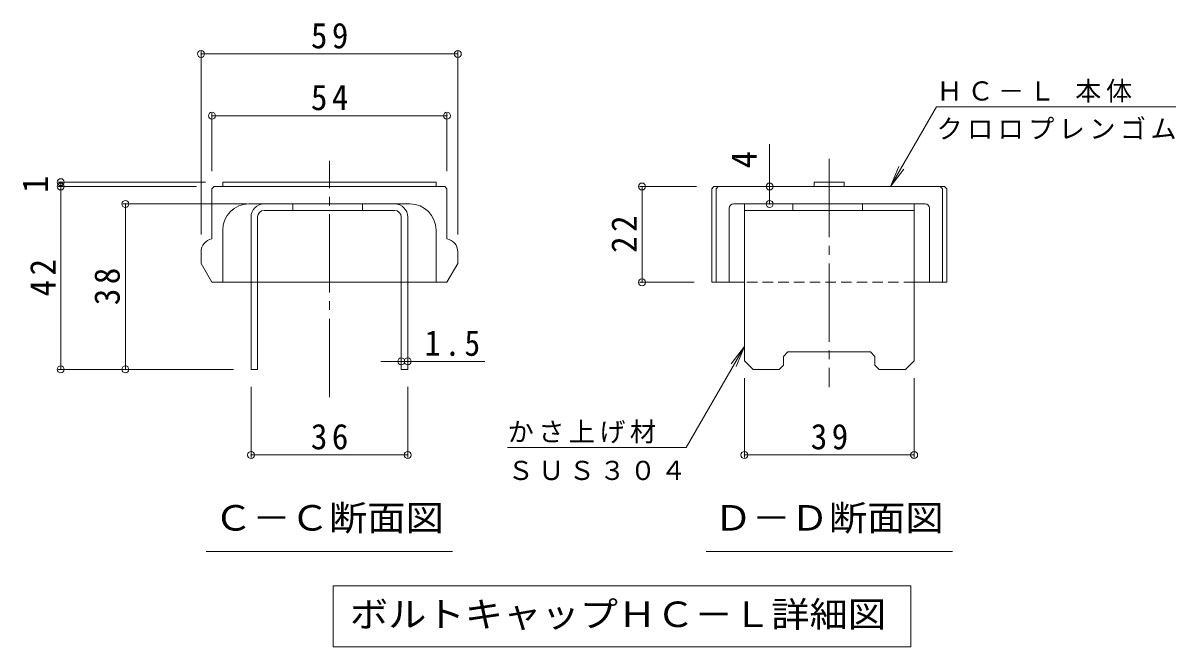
# Model space of a CAD drawing. Units: millimetres on the paper, enlarged 4 times, with parts at other scales. Extents: x -1070 to 1072, y -788 to 718.
# Drawn here: x 542 to 1072, y -670 to -383 of the extents above; entities that cross this region are included whole.
import ezdxf
from ezdxf.enums import TextEntityAlignment as Align

# ---------------------------------------------------------------- set-up
doc = ezdxf.new("R2010")
doc.units = ezdxf.units.MM
doc.header["$LTSCALE"] = 4
doc.header["$PDMODE"] = 32
doc.header["$PDSIZE"] = 3.2
doc.linetypes.add('CHAIN2', pattern=[12, 9, -1, 1, -1])
doc.linetypes.add('DASHED1', pattern=[1.8, 1.2, -0.6])
for name, color, linetype, lineweight in [('D-4', 7, 'Continuous', 9), ('D-5', 7, 'Continuous', 9), ('D-7', 6, 'Continuous', 5), ('D-8', 4, 'Continuous', 9)]:
    doc.layers.add(name, color=color, linetype=linetype, lineweight=lineweight)
doc.styles.add('ＭＳ ゴシック', font='')
doc.styles.get('ＭＳ ゴシック').set_extended_font_data('MS Gothic')

msp = doc.modelspace()

# ---------------------------------------------------------------- linework, layer by layer
at = {"layer": 'D-4'}
for p, q in [((623.905, -396.455), (623.905, -480.543)), ((741.904, -396.455), (741.904, -480.543)), ((623.905, -397.655), (741.904, -397.655)), ((940.706, -458.543), (961.869, -421.888)), ((1071.869, -421.888), (961.869, -421.888)), ((628.904, -424.844), (628.904, -451.543)), ((628.904, -426.044), (736.904, -426.044)), ((736.904, -424.844), (736.904, -451.542)), ((885.18, -458.543), (885.18, -439.121)), ((940.706, -458.543), (944.533, -449.304)), ((940.706, -458.543), (946.794, -450.609)), ((558.256, -456.542), (625.904, -456.542)), ((558.256, -458.543), (621.905, -458.543)), ((559.456, -458.543), (559.456, -456.542)), ((559.456, -542.543), (559.456, -458.543)), ((825.337, -458.543), (851.574, -458.543)), ((826.537, -458.543), (826.537, -502.543)), ((885.18, -466.543), (885.18, -458.543)), ((587.947, -466.543), (644.904, -466.543)), ((589.147, -542.543), (589.147, -466.543)), ((825.337, -502.543), (850.574, -502.543)), ((873.574, -532.043), (846.808, -578.403)), ((873.574, -532.043), (867.486, -539.976)), ((873.574, -532.043), (869.747, -541.281)), ((715.904, -538.876), (706.493, -538.876)), ((715.904, -538.876), (718.904, -538.876)), ((718.904, -538.876), (754.321, -538.876)), ((558.256, -542.543), (638.904, -542.543)), ((646.904, -583.044), (646.904, -550.543)), ((718.904, -583.044), (718.904, -550.543)), ((873.574, -583.044), (873.574, -546.543)), ((951.574, -583.044), (951.574, -546.543)), ((718.904, -581.844), (646.904, -581.844)), ((764.808, -578.403), (846.808, -578.403)), ((951.574, -581.844), (873.574, -581.844))]:
    msp.add_line(p, q, dxfattribs=at)
for p in [(623.905, -397.655), (741.904, -397.655), (628.904, -426.044), (736.904, -426.044), (559.456, -456.542), (559.456, -458.543), (826.537, -458.543), (885.18, -458.543), (589.147, -466.543), (885.18, -466.543), (826.537, -502.543), (715.904, -538.876), (718.904, -538.876), (559.456, -542.543), (589.147, -542.543), (646.904, -581.844), (718.904, -581.844), (873.574, -581.844), (951.574, -581.844)]:
    msp.add_point(p, dxfattribs=at)
at = {"layer": 'D-5'}
for p, q in [((626.304, -626.108), (739.504, -626.108)), ((855.974, -626.108), (969.174, -626.108)), ((684.586, -642), (684.586, -670)), ((684.586, -642), (950, -642)), ((950, -642), (950, -670)), ((684.586, -670), (950, -670))]:
    msp.add_line(p, q, dxfattribs=at)
at = {"layer": 'D-7', "linetype": 'CHAIN2'}
for p, q in [((682.904, -555.255), (682.904, -446.753)), ((912.574, -445.849), (912.574, -550.697))]:
    msp.add_line(p, q, dxfattribs=at)
at = {"layer": 'D-7'}
for p, q in [((628.904, -459.543), (629.905, -458.543)), ((628.904, -459.543), (628.904, -482.626)), ((735.905, -458.543), (629.905, -458.543)), ((633.904, -458.543), (633.904, -456.542)), ((633.904, -456.542), (731.904, -456.542)), ((731.904, -458.543), (731.904, -456.542)), ((858.574, -459.543), (859.574, -458.543)), ((858.574, -459.543), (858.574, -502.543)), ((965.573, -458.543), (859.574, -458.543)), ((860.574, -459.543), (861.574, -458.543)), ((860.574, -459.543), (860.574, -502.543)), ((905.667, -456.543), (905.667, -458.543)), ((919.481, -456.543), (905.667, -456.543)), ((919.481, -456.543), (919.481, -458.543)), ((964.574, -459.543), (963.573, -458.543)), ((964.574, -459.543), (964.574, -502.543)), ((966.574, -459.543), (965.573, -458.543)), ((966.574, -459.543), (966.574, -502.543)), ((645.905, -466.543), (719.904, -466.543)), ((866.574, -468.543), (866.574, -502.543)), ((956.574, -466.543), (868.574, -466.543)), ((958.574, -468.543), (958.574, -502.543)), ((633.904, -478.542), (633.904, -502.543)), ((731.905, -478.542), (731.905, -502.543)), ((623.905, -488.543), (623.905, -493.882)), ((741.904, -488.543), (741.904, -493.882)), ((628.904, -502.543), (623.905, -493.882)), ((736.904, -502.543), (741.904, -493.882)), ((628.904, -502.543), (646.904, -502.543)), ((649.904, -502.543), (715.904, -502.543)), ((718.904, -502.543), (736.904, -502.543)), ((873.574, -502.543), (858.574, -502.543)), ((966.574, -502.543), (951.574, -502.543))]:
    msp.add_line(p, q, dxfattribs=at)
at = {"layer": 'D-7', "linetype": 'DASHED1'}
for p, q in [((646.904, -502.543), (649.904, -502.543)), ((715.904, -502.543), (718.904, -502.543)), ((951.574, -502.543), (873.574, -502.543))]:
    msp.add_line(p, q, dxfattribs=at)
at = {"layer": 'D-7'}
msp.add_lwpolyline([(735.905, -458.543), (736.904, -459.542), (736.904, -482.626)], dxfattribs=at)
for centre, radius, start, end in [((645.905, -478.542), 12, 90, 180), ((719.904, -478.542), 12, 0, 90), ((868.574, -468.543), 2, 90, 180), ((956.574, -468.543), 2, 0, 90), ((629.904, -488.543), 6, 99.59386, 180), ((735.904, -488.543), 6, 0, 80.40614)]:
    msp.add_arc(centre, radius, start, end, dxfattribs=at)
at = {"layer": 'D-8'}
for p, q in [((652.904, -466.543), (712.904, -466.543)), ((712.904, -469.543), (652.904, -469.543)), ((666.13, -469.543), (666.13, -466.543)), ((698.13, -469.543), (698.13, -466.543)), ((873.574, -466.543), (951.574, -466.543)), ((873.574, -538.543), (873.574, -466.543)), ((873.574, -469.543), (951.574, -469.543)), ((895.8, -469.543), (895.8, -466.543)), ((927.8, -469.543), (927.8, -466.543)), ((951.574, -538.543), (951.574, -466.543)), ((646.904, -472.543), (646.904, -542.543)), ((649.904, -472.543), (649.904, -542.543)), ((715.904, -472.543), (715.904, -542.543)), ((718.904, -472.543), (718.904, -542.543)), ((893.574, -534.543), (931.574, -534.543)), ((873.574, -538.543), (877.574, -542.543)), ((951.574, -538.543), (947.574, -542.543)), ((646.904, -542.543), (649.904, -542.543)), ((718.904, -542.543), (715.904, -542.543)), ((933.574, -540.543), (935.574, -542.543)), ((947.574, -542.543), (935.574, -542.543))]:
    msp.add_line(p, q, dxfattribs=at)
for points in [[(891.574, -540.543), (891.574, -536.543), (893.574, -534.543)], [(933.574, -540.543), (933.574, -536.543), (931.574, -534.543)], [(891.574, -540.543), (889.574, -542.543), (877.574, -542.543)]]:
    msp.add_lwpolyline(points, dxfattribs=at)
for centre, radius, start, end in [((652.904, -472.543), 6, 90, 180), ((652.904, -472.543), 3, 90, 180), ((712.904, -472.543), 6, 0, 90), ((712.904, -472.543), 3, 0, 90)]:
    msp.add_arc(centre, radius, start, end, dxfattribs=at)

# ---------------------------------------------------------------- texts
at = {"layer": 'D-4', "color": 2, "style": 'ＭＳ ゴシック'}
for s, p in [('4', (882.78, -450.162)), ('1', (557.056, -461.542))]:
    msp.add_text(s, height=11.73, rotation=90, dxfattribs=at).set_placement(p, align=Align.BOTTOM_LEFT)
at = {"layer": 'D-4', "color": 2, "char_height": 11.73, "attachment_point": 7, "style": 'ＭＳ ゴシック'}
for s, insert in [('\\T1.27;\\W0.95;59', (674.404, -395.255)), ('\\T1.27;\\W0.95;54', (674.404, -423.644)), ('\\T1.27;\\W0.9;1.5', (726.728, -536.476)), ('\\T1.27;\\W0.95;36', (674.404, -579.444)), ('\\T1.27;\\W0.95;39', (904.074, -579.444))]:
    msp.add_mtext(s, dxfattribs=dict(at, insert=insert))
at = {"layer": 'D-4', "char_height": 8.798, "attachment_point": 7, "style": 'ＭＳ ゴシック'}
for s, insert in [('\\T1.18;ＨＣ－Ｌ\\~本体', (961.869, -420.024)), ('\\T1.17;クロロプレンゴム', (961.869, -436.974)), ('\\T1.17;かさ上げ材', (764.808, -576.54)), ('\\T1.17;ＳＵＳ３０４', (764.808, -593.489))]:
    msp.add_mtext(s, dxfattribs=dict(at, insert=insert))
at = {"layer": 'D-4', "color": 2, "char_height": 11.73, "attachment_point": 7, "rotation": 90, "style": 'ＭＳ ゴシック'}
for s, insert in [('\\T1.27;\\W0.95;22', (824.137, -489.043)), ('\\T1.27;\\W0.95;42', (557.056, -509.043)), ('\\T1.27;\\W0.95;38', (586.747, -513.043))]:
    msp.add_mtext(s, dxfattribs=dict(at, insert=insert))
at = {"layer": 'D-5', "color": 2, "style": 'ＭＳ ゴシック', "width": 1.1}
for s, p in [('Ｃ－Ｃ断面図', (629.904, -620.108)), ('Ｄ－Ｄ断面図', (859.574, -620.108)), ('ボルトキャップＨＣ－Ｌ詳細図', (692.293, -664.4))]:
    msp.add_text(s, height=11.73, dxfattribs=at).set_placement(p, align=Align.BOTTOM_LEFT)

doc.saveas('drawing.dxf')
